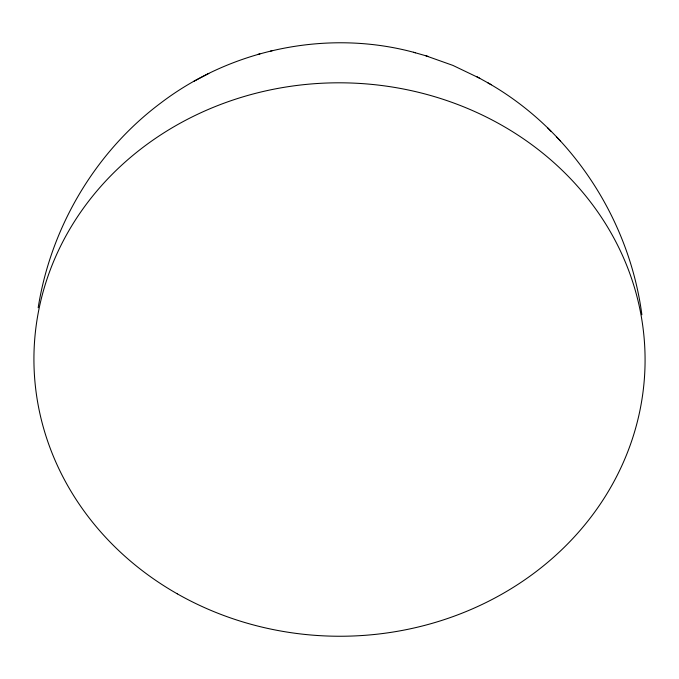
<?xml version="1.0" encoding="UTF-8"?>
<svg xmlns="http://www.w3.org/2000/svg" width="679" height="679" viewBox="0 0 679 679"><rect width="100%" height="100%" fill="white"/><g stroke="black" fill="none" stroke-linecap="round" stroke-linejoin="round"><path stroke-width="1.02" d="M38.177 307.74C50.925 227.185 95.332 151.816 160.83 102.962C232.176 48.642 328.78 28.883 415.429 52.775M208.818 73.425L193.956 81.285M257.748 54.447L259.879 53.904M270.548 51.095L272.355 50.636M425.954 55.831L452.901 65.405L479.697 78.255M413.562 52.275L428.143 56.433M487.929 82.872C571.701 130.614 629.297 219.512 641.876 314.759M476.573 76.54L491.316 84.748M547.529 127.72L551.187 131.497M556.763 137.166L560.574 141.113M177.287 593.836A305.575 276.718 0.4 0 0 644.88 369.868A305.575 276.718 0.4 0 0 196.333 114.878A305.575 276.718 0.4 0 0 177.287 593.836"/></g></svg>
